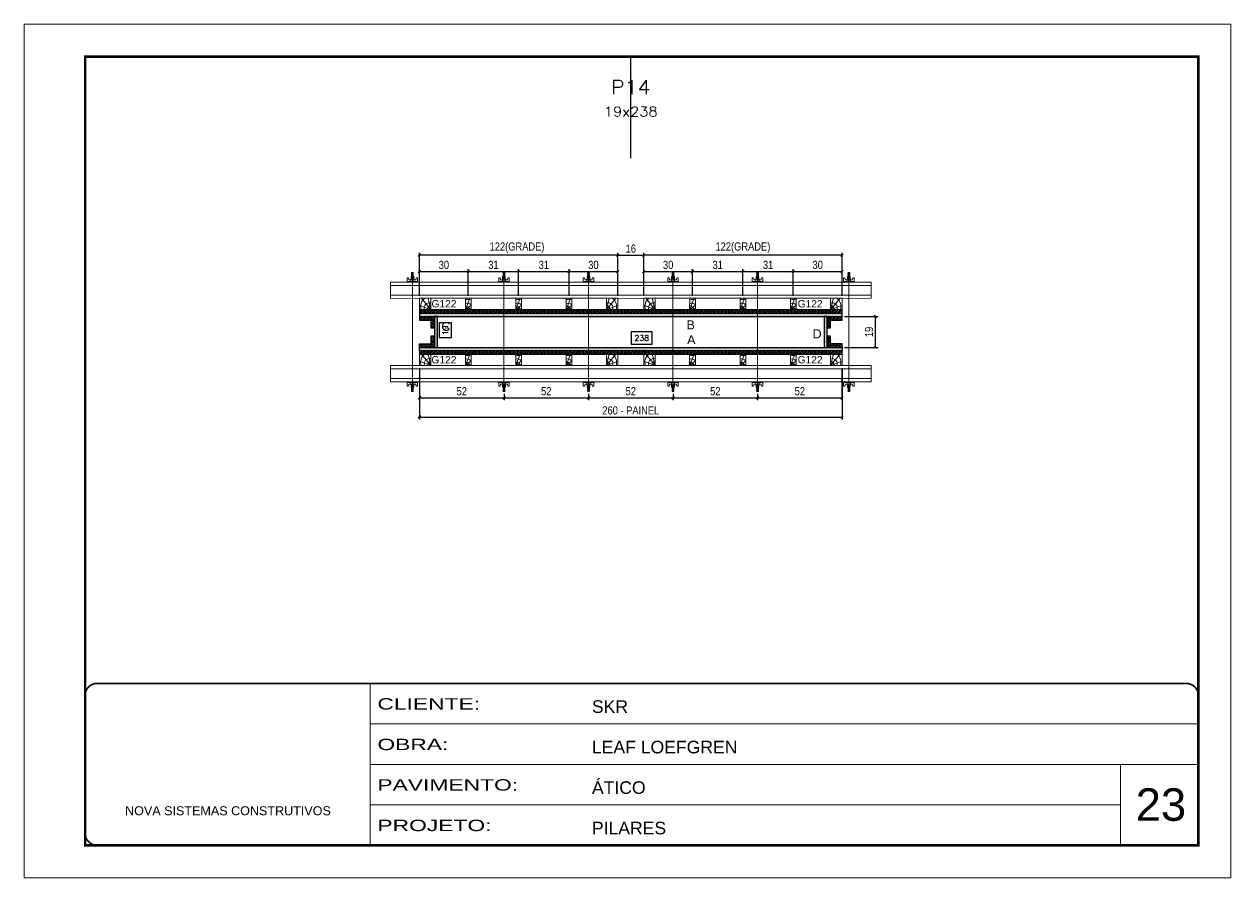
# Model space of a CAD drawing. Extents: x 14400 to 27878, y -21631 to 6985.
# Drawn here: x 17597 to 19082, y 192 to 1242 of the extents above; entities that cross this region are included whole.
import ezdxf
from ezdxf.enums import TextEntityAlignment as Align

# ---------------------------------------------------------------- set-up
doc = ezdxf.new("R2010")
doc.units = 0
for name, pattern in [('CONTINUO', [0]), ('DASHED', [0.75, 0.5, -0.25]), ('HIDDEN', [0.375, 0.25, -0.125])]:
    doc.linetypes.add(name, pattern=pattern)
for name, color, linetype, lineweight in [('CARIMBO', 255, 'Continuous', 9), ('Folhas', 255, 'Continuous', 9), ('Hachura', 251, 'Continuous', 9), ('Madeira', 126, 'Continuous', 18), ('Perfil Metálico', 224, 'Continuous', 18), ('SARRAFO DE PRESSAO', 251, 'DASHED', 9), ('Texto Seção', 7, 'Continuous', 15)]:
    doc.layers.add(name, color=color, linetype=linetype, lineweight=lineweight)
for name, color, linetype in [('CHAPA', 1, 'Continuous'), ('COTA', 241, 'Continuous'), ('SARRAFO', 251, 'Continuous'), ('Texto de Titulo', 7, 'Continuous'), ('Texto Qtd Sarr', 242, 'Continuous'), ('TEXTO_GERAL', 7, 'Continuous')]:
    doc.layers.add(name, color=color, linetype=linetype)
doc.styles.add('ARIAL', font='arial.ttf')
doc.styles.add('COTA TECNICA 2X', font='techl___.ttf', dxfattribs={"height": 10})
doc.styles.add('ROMANS', font='romans.shx')
doc.styles.add('SANSSERIF', font='sas_____.pfb')
doc.styles.add('Tecnologia', font='')
doc.styles.get('Tecnologia').set_extended_font_data('Forgotten Futurist')
doc.dimstyles.new('SECAO PILAR', dxfattribs={"dimtxt": 10, "dimasz": 3, "dimexe": 3, "dimexo": 3, "dimgap": 3, "dimtad": 1, "dimdec": 1, "dimlfac": 0.5, "dimzin": 12, "dimdsep": 46, "dimtxsty": 'COTA TECNICA 2X', "dimblk1": 'OBLIQUE', "dimblk2": 'OBLIQUE', "dimsah": 1, "dimcen": 0.9, "dimclrd": 256, "dimclre": 256, "dimclrt": 256, "dimadec": 1, "dimazin": 3, "dimtfac": 1, "dimtdec": 1, "dimtmove": 0, "dimatfit": 3, "dimfxl": 1, "dimtolj": 1, "dimtzin": 12, "dimarcsym": 0})
doc.dimstyles.new('SECÇÃO 2', dxfattribs={"dimtxt": 7, "dimasz": 6, "dimexe": 0.18, "dimexo": 2, "dimgap": -4, "dimtad": 3, "dimdec": 1, "dimlfac": 0.5, "dimzin": 12, "dimdsep": 46, "dimtxsty": 'ROMANS', "dimblk": 'ARCHTICK', "dimcen": 0.09, "dimse1": 1, "dimse2": 1, "dimsd1": 1, "dimsd2": 1, "dimclrd": 180, "dimclre": 5, "dimclrt": 1, "dimadec": 0, "dimazin": 3, "dimtfac": 1, "dimtdec": 1, "dimtofl": 0, "dimtmove": 0, "dimatfit": 3, "dimldrblk": 'ARCHTICK', "dimfxl": 1, "dimtolj": 1, "dimtzin": 0, "dimarcsym": 0})
pattern_1 = [(225, (8959.5001, -22047.1561), (1.12253202, -1.12253202), [])]

# ---------------------------------------------------------------- blocks, each defined once
blk = doc.blocks.new('9999999999')
at = {"color": 30, "linetype": 'CONTINUO'}
for p, q in [((98564.6, 34230.2), (98564.6, 34429.4)), ((98564.6, 34379.6), (99584, 34379.6)), ((98564.6, 34329.8), (99488, 34329.8)), ((99584, 34329.8), (99488, 34329.8)), ((99488, 34329.8), (99488, 34230.2)), ((98564.6, 34280), (99488, 34280))]:
    blk.add_line(p, q, dxfattribs=at)
at = {"color": 30, "linetype": 'CONTINUO', "const_width": 2}
blk.add_lwpolyline([(99584, 34230.2), (99584, 34414.4, 0.414214), (99569, 34429.4), (98229, 34429.4, 0.414214), (98214, 34414.4), (98214, 34245.2, 0.414214), (98229, 34230.2), (99584, 34230.2)], format="xyb", dxfattribs=at)
at = {"layer": 'Folhas'}
blk.add_lwpolyline([(98139, 34190.2), (99624, 34190.2), (99624, 35240.2), (98139, 35240.2)], close=True, dxfattribs=at)
at = {"layer": 'Folhas', "color": 30, "const_width": 3}
blk.add_lwpolyline([(98214, 34230.2), (99584, 34230.2), (99584, 35200.2), (98214, 35200.2)], close=True, dxfattribs=at)
at = {"color": 7, "linetype": 'Continuous', "ltscale": 5, "style": 'ARIAL'}
for s, height, p in [('SKR', 15.48, (98837.7, 34393.1)), ('LEAF LOEFGREN', 15.483, (98837.7, 34343.3)), ('ÁTICO', 15.48, (98837.7, 34293.5)), ('NOVA SISTEMAS CONSTRUTIVOS', 11.059, (98263.2, 34267.2)), ('PILARES', 15.48, (98837.7, 34243.7))]:
    blk.add_text(s, height=height, dxfattribs=at).set_placement(p)
at = {"layer": 'Folhas', "color": 7, "style": 'Tecnologia', "width": 1.5}
for s, p in [('CLIENTE:', (98573.7, 34397.2)), ('OBRA:', (98573.7, 34347.3)), ('PAVIMENTO:', (98573.7, 34297.5)), ('PROJETO:', (98573.7, 34247.7))]:
    blk.add_text(s, height=14, dxfattribs=at).set_placement(p)
blk = doc.blocks.new('*D1624')
at = {"layer": 'COTA', "color": 180, "lineweight": -2, "transparency": 16777216}
for p, q in [((18122.9, 874.3), (18107.9, 874.3)), ((18107.9, 874.3), (18107.9, 856.3)), ((18122.9, 856.3), (18122.9, 874.3)), ((18107.9, 856.3), (18122.9, 856.3))]:
    blk.add_line(p, q, dxfattribs=at)
at = {"layer": 'Defpoints', "color": 0, "transparency": 16777216}
for p in [(18122.8, 882.3), (18122.8, 844.3), (18126.9, 844.3)]:
    blk.add_point(p, dxfattribs=at)
at = {"layer": 'COTA', "color": 1, "transparency": 16777216, "insert": (18115.4, 865.3), "char_height": 7, "attachment_point": 5, "rotation": 90, "style": 'ROMANS'}
blk.add_mtext('\\A1;19', dxfattribs=at)
blk = doc.blocks.new('_ArchTick')
at = {"color": 0, "linetype": 'ByBlock', "const_width": 0.15}
blk.add_lwpolyline([(-0.5, -0.5), (0.5, 0.5)], dxfattribs=at)
blk = doc.blocks.new('*D1625')
at = {"layer": 'COTA', "color": 180, "lineweight": -2, "transparency": 16777216}
for p, q in [((18370, 863.3), (18344, 863.3)), ((18344, 863.3), (18344, 848.3)), ((18370, 848.3), (18370, 863.3)), ((18344, 848.3), (18370, 848.3))]:
    blk.add_line(p, q, dxfattribs=at)
at = {"layer": 'Defpoints', "color": 0, "transparency": 16777216}
for p in [(18105.5, 844.3), (18581.5, 844.3), (18581.5, 844.3)]:
    blk.add_point(p, dxfattribs=at)
at = {"layer": 'COTA', "color": 1, "transparency": 16777216, "insert": (18357, 855.8), "char_height": 7, "attachment_point": 5, "style": 'ROMANS'}
blk.add_mtext('\\A1;238', dxfattribs=at)
blk = doc.blocks.new('_Oblique')
at = {"color": 0, "linetype": 'ByBlock', "lineweight": -2}
blk.add_line((-0.5, -0.5), (0.5, 0.5), dxfattribs=at)
blk = doc.blocks.new('*D1626')
at = {"layer": 'COTA', "lineweight": -2, "transparency": 16777216}
for p, q in [((18083.5, 818.9), (18083.5, 755.6)), ((18603.5, 818.9), (18603.5, 755.6)), ((18083.5, 758.6), (18603.5, 758.6))]:
    blk.add_line(p, q, dxfattribs=at)
at = {"layer": 'Defpoints', "color": 0, "transparency": 16777216}
for p in [(18083.5, 821.9), (18603.5, 821.9), (18603.5, 758.6)]:
    blk.add_point(p, dxfattribs=at)
at = {"layer": 'COTA', "lineweight": -2, "transparency": 16777216, "xscale": 3, "yscale": 3, "zscale": 3, "rotation": 180}
blk.add_blockref('_Oblique', (18083.5, 758.6), dxfattribs=at)
at = {"layer": 'COTA', "lineweight": -2, "transparency": 16777216, "xscale": 3, "yscale": 3, "zscale": 3}
blk.add_blockref('_Oblique', (18603.5, 758.6), dxfattribs=at)
at = {"layer": 'COTA', "transparency": 16777216, "insert": (18343.5, 766.7), "char_height": 10, "attachment_point": 5, "style": 'COTA TECNICA 2X'}
blk.add_mtext('\\A1;260 - PAINEL', dxfattribs=at)
blk = doc.blocks.new('*D1627')
at = {"layer": 'COTA', "lineweight": -2, "transparency": 16777216}
for p, q in [((18083.5, 818.9), (18083.5, 779.2)), ((18187.5, 787.1), (18187.5, 779.2)), ((18083.5, 782.2), (18187.5, 782.2))]:
    blk.add_line(p, q, dxfattribs=at)
at = {"layer": 'Defpoints', "color": 0, "transparency": 16777216}
for p in [(18083.5, 821.9), (18187.5, 790.1), (18187.5, 782.2)]:
    blk.add_point(p, dxfattribs=at)
at = {"layer": 'COTA', "lineweight": -2, "transparency": 16777216, "xscale": 3, "yscale": 3, "zscale": 3, "rotation": 180}
blk.add_blockref('_Oblique', (18083.5, 782.2), dxfattribs=at)
at = {"layer": 'COTA', "lineweight": -2, "transparency": 16777216, "xscale": 3, "yscale": 3, "zscale": 3}
blk.add_blockref('_Oblique', (18187.5, 782.2), dxfattribs=at)
at = {"layer": 'COTA', "transparency": 16777216, "insert": (18135.5, 790.3), "char_height": 10, "attachment_point": 5, "style": 'COTA TECNICA 2X'}
blk.add_mtext('\\A1;52', dxfattribs=at)
blk = doc.blocks.new('C')
at = {"layer": 'Hachura', "color": 0}
for p, q in [((0, 3.22), (0, -3.22)), ((0.45, 3.22), (0, 3.22)), ((0.46, 3.16), (0, 3.16)), ((0.46, 3.05), (0, 3.05)), ((0.46, 2.88), (0, 2.88)), ((0, 2.75), (0, -1.16)), ((0.46, 2.65), (0, 2.65)), ((0.46, 2.23), (0, 2.23)), ((0.46, 1.51), (0, 1.51)), ((0.39, 0.49), (0.17, 0.49)), ((0.45, -3.23), (0.45, 3.22)), ((0.45, 3.22), (2.58, 3.22)), ((1.74, 0.97), (0.45, 0.97)), ((1.45, 0.1), (0.45, 0.1)), ((1.35, 1.94), (1.35, 0.96)), ((2.58, 2.39), (1.47, 2.09)), ((1.74, -0.97), (1.74, 0.97)), ((1.74, 0.97), (1.74, 0.84)), ((1.74, 0.97), (1.74, 0.84)), ((1.74, 0.84), (3.35, 0.84)), ((3.35, 0.45), (1.74, 0.45)), ((2.58, 3.22), (2.58, 2.39)), ((3.32, 0.84), (3.32, -0.84)), ((3.35, 0.84), (3.35, -0.84)), ((3.68, 0.45), (3.35, 0.45)), ((3.84, -0.52), (3.35, 0.45)), ((3.35, 0.06), (3.67, -0.57)), ((3.68, 0.45), (4.16, -0.52)), ((3.72, 0.5), (4.25, -0.57)), ((4.37, -0.55), (3.83, 0.53)), ((4.15, 0.45), (3.93, 0.45)), ((4.42, -0.52), (3.93, 0.45)), ((4.15, 0.45), (4.26, 0.45)), ((4.26, 0.45), (4.74, -0.52)), ((4.3, 0.5), (4.83, -0.57)), ((4.95, -0.55), (4.41, 0.53)), ((4.51, 0.45), (4.84, 0.45)), ((5, -0.52), (4.51, 0.45)), ((4.84, 0.45), (5.32, -0.52)), ((4.88, 0.5), (5.41, -0.57)), ((5.53, -0.55), (4.99, 0.53)), ((5.58, -0.52), (5.09, 0.45)), ((5.42, 0.45), (5.09, 0.45)), ((5.58, -0.52), (5.09, 0.45)), ((5.42, 0.45), (5.74, -0.19)), ((5.46, 0.5), (5.74, -0.07)), ((5.74, 0.19), (5.57, 0.53)), ((5.74, 0.32), (5.68, 0.45)), ((5.68, 0.45), (5.74, 0.45)), ((5.74, 0.45), (5.9, 0.29)), ((5.74, 0.45), (5.74, -0.52)), ((5.9, -0.36), (5.9, 0.29)), ((0.45, 0), (0, 0)), ((0.46, -1.52), (0, -1.52)), ((0.46, -2.23), (0, -2.23)), ((0.46, -2.65), (0, -2.65)), ((0.46, -2.88), (0, -2.88)), ((0.46, -3.05), (0, -3.05)), ((0.46, -3.16), (0, -3.16)), ((0, -3.22), (2.57, -3.22)), ((0.08, -0.48), (0.29, -0.48)), ((0.29, -0.48), (0.4, -0.48)), ((0.45, 0), (0.45, -0.97)), ((0.45, -0.16), (1.45, -0.16)), ((0.45, -0.65), (0.45, -0.32)), ((0.45, -3.23), (0.45, -0.65)), ((0.45, -0.97), (1.74, -0.97)), ((1.35, -1.94), (1.35, -0.97)), ((2.58, -2.39), (1.47, -2.1)), ((3.35, -0.32), (1.74, -0.32)), ((3.35, -0.84), (1.74, -0.84)), ((2.58, -3.23), (2.58, -2.39)), ((3.35, -0.07), (3.58, -0.52)), ((3.35, -0.52), (3.58, -0.52)), ((3.84, -0.52), (4.16, -0.52)), ((4.42, -0.52), (4.74, -0.52)), ((4.63, -0.52), (4.74, -0.52)), ((5, -0.52), (5.32, -0.52)), ((5.58, -0.52), (5.74, -0.52)), ((5.74, -0.52), (5.9, -0.36)), ((5.74, -0.52), (5.74, -0.52))]:
    blk.add_line(p, q, dxfattribs=at)
for centre, radius, start, end in [((1.52, 1.94), 0.161, 104.74356, 180), ((1.44, -0.03), 0.129, 272.69497, 87.30503), ((3.81, 0.39), 0.143, 25.56881, 154.43119), ((4.39, 0.39), 0.143, 25.56881, 154.43119), ((4.97, 0.39), 0.143, 25.56881, 154.43119), ((5.55, 0.39), 0.143, 25.56881, 154.43119), ((0.17, -0.37), 0.174, 221.74404, 317.85924), ((1.52, -1.94), 0.161, 180, 255.25644), ((3.71, -0.4), 0.174, 222.14076, 318.25596), ((4.29, -0.4), 0.174, 222.14076, 318.25596), ((4.87, -0.4), 0.174, 222.14076, 318.25596), ((5.45, -0.4), 0.174, 222.14076, 318.25596), ((5.61, -0.4), 0.174, 317.85924, 318.25596)]:
    blk.add_arc(centre, radius, start, end, dxfattribs=at)
blk = doc.blocks.new('*D1628')
at = {"layer": 'COTA', "lineweight": -2, "transparency": 16777216}
for p, q in [((18395.5, 787.1), (18395.5, 779.2)), ((18499.5, 787.1), (18499.5, 779.2)), ((18395.5, 782.2), (18499.5, 782.2))]:
    blk.add_line(p, q, dxfattribs=at)
at = {"layer": 'Defpoints', "color": 0, "transparency": 16777216}
for p in [(18395.5, 790.1), (18499.5, 790.1), (18499.5, 782.2)]:
    blk.add_point(p, dxfattribs=at)
at = {"layer": 'COTA', "lineweight": -2, "transparency": 16777216, "xscale": 3, "yscale": 3, "zscale": 3, "rotation": 180}
blk.add_blockref('_Oblique', (18395.5, 782.2), dxfattribs=at)
at = {"layer": 'COTA', "lineweight": -2, "transparency": 16777216, "xscale": 3, "yscale": 3, "zscale": 3}
blk.add_blockref('_Oblique', (18499.5, 782.2), dxfattribs=at)
at = {"layer": 'COTA', "transparency": 16777216, "insert": (18447.5, 790.3), "char_height": 10, "attachment_point": 5, "style": 'COTA TECNICA 2X'}
blk.add_mtext('\\A1;52', dxfattribs=at)
blk = doc.blocks.new('*D1629')
at = {"layer": 'COTA', "lineweight": -2, "transparency": 16777216}
for p, q in [((18606.5, 882.3), (18647.8, 882.3)), ((18644.8, 844.3), (18644.8, 882.3)), ((18606.5, 844.3), (18647.8, 844.3))]:
    blk.add_line(p, q, dxfattribs=at)
at = {"layer": 'Defpoints', "color": 0, "transparency": 16777216}
for p in [(18603.5, 882.3), (18644.8, 882.3), (18603.5, 844.3)]:
    blk.add_point(p, dxfattribs=at)
at = {"layer": 'COTA', "lineweight": -2, "transparency": 16777216, "xscale": 3, "yscale": 3, "zscale": 3}
for p, rotation in [((18644.8, 882.3), 90), ((18644.8, 844.3), 270)]:
    blk.add_blockref('_Oblique', p, dxfattribs=dict(at, rotation=rotation))
at = {"layer": 'COTA', "transparency": 16777216, "insert": (18636.7, 863.3), "char_height": 10, "attachment_point": 5, "rotation": 90, "style": 'COTA TECNICA 2X'}
blk.add_mtext('\\A1;19', dxfattribs=at)
blk = doc.blocks.new('*D1630')
at = {"layer": 'COTA', "lineweight": -2, "transparency": 16777216}
for p, q in [((18187.5, 787.1), (18187.5, 779.2)), ((18291.5, 787.1), (18291.5, 779.2)), ((18187.5, 782.2), (18291.5, 782.2))]:
    blk.add_line(p, q, dxfattribs=at)
at = {"layer": 'Defpoints', "color": 0, "transparency": 16777216}
for p in [(18187.5, 790.1), (18291.5, 790.1), (18291.5, 782.2)]:
    blk.add_point(p, dxfattribs=at)
at = {"layer": 'COTA', "lineweight": -2, "transparency": 16777216, "xscale": 3, "yscale": 3, "zscale": 3, "rotation": 180}
blk.add_blockref('_Oblique', (18187.5, 782.2), dxfattribs=at)
at = {"layer": 'COTA', "lineweight": -2, "transparency": 16777216, "xscale": 3, "yscale": 3, "zscale": 3}
blk.add_blockref('_Oblique', (18291.5, 782.2), dxfattribs=at)
at = {"layer": 'COTA', "transparency": 16777216, "insert": (18239.5, 790.3), "char_height": 10, "attachment_point": 5, "style": 'COTA TECNICA 2X'}
blk.add_mtext('\\A1;52', dxfattribs=at)
blk = doc.blocks.new('PONTALETE')
at = {"layer": 'Madeira'}
for q in [(2.71, 7), (7, 5.76), (7, 1.74)]:
    blk.add_line((0, 0), q, dxfattribs=at)
blk.add_lwpolyline([(0, 0), (7, 0), (7, 7), (0, 7)], close=True, dxfattribs=at)
for centre, radius, start, end in [((2.04, 0.06), 6.23, 37.28179, 109.09128), ((1.09, 0.9), 3.19, 343.60304, 109.98471), ((-0.21, -0.78), 3.09, 14.63219, 86.0383)]:
    blk.add_arc(centre, radius, start, end, dxfattribs=at)
blk = doc.blocks.new('MEIO PONTALETE')
at = {"layer": 'Madeira'}
for q in [(2.71, 7), (3.5, 2.88), (3.5, 0.87)]:
    blk.add_line((0, 0), q, dxfattribs=at)
blk.add_lwpolyline([(0, 0), (3.5, 0), (3.5, 7), (0, 7)], close=True, dxfattribs=at)
for centre, radius, start, end in [((2.04, 0.06), 6.23, 76.44987, 109.09128), ((1.09, 0.9), 3.19, 40.90626, 109.98471), ((-0.21, -0.78), 3.09, 14.63219, 86.0383)]:
    blk.add_arc(centre, radius, start, end, dxfattribs=at)
blk = doc.blocks.new('*D1631')
at = {"layer": 'COTA', "lineweight": -2, "transparency": 16777216}
for p, q in [((18359.5, 907.7), (18359.5, 940.5)), ((18359.5, 937.5), (18419.5, 937.5)), ((18419.5, 907.7), (18419.5, 940.5))]:
    blk.add_line(p, q, dxfattribs=at)
at = {"layer": 'Defpoints', "color": 0, "transparency": 16777216}
for p in [(18419.5, 937.5), (18359.5, 904.7), (18419.5, 904.7)]:
    blk.add_point(p, dxfattribs=at)
at = {"layer": 'COTA', "lineweight": -2, "transparency": 16777216, "xscale": 3, "yscale": 3, "zscale": 3, "rotation": 180}
blk.add_blockref('_Oblique', (18359.5, 937.5), dxfattribs=at)
at = {"layer": 'COTA', "lineweight": -2, "transparency": 16777216, "xscale": 3, "yscale": 3, "zscale": 3}
blk.add_blockref('_Oblique', (18419.5, 937.5), dxfattribs=at)
at = {"layer": 'COTA', "transparency": 16777216, "insert": (18389.5, 945.7), "char_height": 10, "attachment_point": 5, "style": 'COTA TECNICA 2X'}
blk.add_mtext('\\A1;30', dxfattribs=at)
blk = doc.blocks.new('*D1632')
at = {"layer": 'COTA', "lineweight": -2, "transparency": 16777216}
for p, q in [((18359.5, 907.7), (18359.5, 960.6)), ((18603.5, 957.6), (18359.5, 957.6)), ((18603.5, 907.6), (18603.5, 960.6))]:
    blk.add_line(p, q, dxfattribs=at)
at = {"layer": 'Defpoints', "color": 0, "transparency": 16777216}
for p in [(18359.5, 957.6), (18359.5, 904.7), (18603.5, 904.6)]:
    blk.add_point(p, dxfattribs=at)
at = {"layer": 'COTA', "lineweight": -2, "transparency": 16777216, "xscale": 3, "yscale": 3, "zscale": 3, "rotation": 180}
blk.add_blockref('_Oblique', (18359.5, 957.6), dxfattribs=at)
at = {"layer": 'COTA', "lineweight": -2, "transparency": 16777216, "xscale": 3, "yscale": 3, "zscale": 3}
blk.add_blockref('_Oblique', (18603.5, 957.6), dxfattribs=at)
at = {"layer": 'COTA', "transparency": 16777216, "insert": (18481.5, 966.9), "char_height": 10, "attachment_point": 5, "style": 'COTA TECNICA 2X'}
blk.add_mtext('\\A1;122(GRADE)', dxfattribs=at)
blk = doc.blocks.new('*D1633')
at = {"layer": 'COTA', "lineweight": -2, "transparency": 16777216}
for p, q in [((18419.5, 907.7), (18419.5, 940.5)), ((18419.5, 937.5), (18481.5, 937.5)), ((18481.5, 907.7), (18481.5, 940.5))]:
    blk.add_line(p, q, dxfattribs=at)
at = {"layer": 'Defpoints', "color": 0, "transparency": 16777216}
for p in [(18481.5, 937.5), (18419.5, 904.7), (18481.5, 904.7)]:
    blk.add_point(p, dxfattribs=at)
at = {"layer": 'COTA', "lineweight": -2, "transparency": 16777216, "xscale": 3, "yscale": 3, "zscale": 3, "rotation": 180}
blk.add_blockref('_Oblique', (18419.5, 937.5), dxfattribs=at)
at = {"layer": 'COTA', "lineweight": -2, "transparency": 16777216, "xscale": 3, "yscale": 3, "zscale": 3}
blk.add_blockref('_Oblique', (18481.5, 937.5), dxfattribs=at)
at = {"layer": 'COTA', "transparency": 16777216, "insert": (18450.5, 945.7), "char_height": 10, "attachment_point": 5, "style": 'COTA TECNICA 2X'}
blk.add_mtext('\\A1;31', dxfattribs=at)
blk = doc.blocks.new('*D1634')
at = {"layer": 'COTA', "lineweight": -2, "transparency": 16777216}
for p, q in [((18481.5, 907.7), (18481.5, 940.5)), ((18481.5, 937.5), (18543.5, 937.5)), ((18543.5, 907.7), (18543.5, 940.5))]:
    blk.add_line(p, q, dxfattribs=at)
at = {"layer": 'Defpoints', "color": 0, "transparency": 16777216}
for p in [(18543.5, 937.5), (18481.5, 904.7), (18543.5, 904.7)]:
    blk.add_point(p, dxfattribs=at)
at = {"layer": 'COTA', "lineweight": -2, "transparency": 16777216, "xscale": 3, "yscale": 3, "zscale": 3, "rotation": 180}
blk.add_blockref('_Oblique', (18481.5, 937.5), dxfattribs=at)
at = {"layer": 'COTA', "lineweight": -2, "transparency": 16777216, "xscale": 3, "yscale": 3, "zscale": 3}
blk.add_blockref('_Oblique', (18543.5, 937.5), dxfattribs=at)
at = {"layer": 'COTA', "transparency": 16777216, "insert": (18512.5, 945.7), "char_height": 10, "attachment_point": 5, "style": 'COTA TECNICA 2X'}
blk.add_mtext('\\A1;31', dxfattribs=at)
blk = doc.blocks.new('*D1635')
at = {"layer": 'COTA', "lineweight": -2, "transparency": 16777216}
for p, q in [((18543.5, 907.7), (18543.5, 940.5)), ((18543.5, 937.5), (18603.5, 937.5)), ((18603.5, 907.7), (18603.5, 940.5))]:
    blk.add_line(p, q, dxfattribs=at)
at = {"layer": 'Defpoints', "color": 0, "transparency": 16777216}
for p in [(18603.5, 937.5), (18543.5, 904.7), (18603.5, 904.7)]:
    blk.add_point(p, dxfattribs=at)
at = {"layer": 'COTA', "lineweight": -2, "transparency": 16777216, "xscale": 3, "yscale": 3, "zscale": 3, "rotation": 180}
blk.add_blockref('_Oblique', (18543.5, 937.5), dxfattribs=at)
at = {"layer": 'COTA', "lineweight": -2, "transparency": 16777216, "xscale": 3, "yscale": 3, "zscale": 3}
blk.add_blockref('_Oblique', (18603.5, 937.5), dxfattribs=at)
at = {"layer": 'COTA', "transparency": 16777216, "insert": (18573.5, 945.7), "char_height": 10, "attachment_point": 5, "style": 'COTA TECNICA 2X'}
blk.add_mtext('\\A1;30', dxfattribs=at)
blk = doc.blocks.new('*D1636')
at = {"layer": 'COTA', "lineweight": -2, "transparency": 16777216}
for p, q in [((18083.5, 907.7), (18083.5, 940.5)), ((18083.5, 937.5), (18143.5, 937.5)), ((18143.5, 907.7), (18143.5, 940.5))]:
    blk.add_line(p, q, dxfattribs=at)
at = {"layer": 'Defpoints', "color": 0, "transparency": 16777216}
for p in [(18143.5, 937.5), (18083.5, 904.7), (18143.5, 904.7)]:
    blk.add_point(p, dxfattribs=at)
at = {"layer": 'COTA', "lineweight": -2, "transparency": 16777216, "xscale": 3, "yscale": 3, "zscale": 3, "rotation": 180}
blk.add_blockref('_Oblique', (18083.5, 937.5), dxfattribs=at)
at = {"layer": 'COTA', "lineweight": -2, "transparency": 16777216, "xscale": 3, "yscale": 3, "zscale": 3}
blk.add_blockref('_Oblique', (18143.5, 937.5), dxfattribs=at)
at = {"layer": 'COTA', "transparency": 16777216, "insert": (18113.5, 945.7), "char_height": 10, "attachment_point": 5, "style": 'COTA TECNICA 2X'}
blk.add_mtext('\\A1;30', dxfattribs=at)
blk = doc.blocks.new('*D1637')
at = {"layer": 'COTA', "lineweight": -2, "transparency": 16777216}
for p, q in [((18083.5, 907.7), (18083.5, 960.6)), ((18327.5, 957.6), (18083.5, 957.6)), ((18327.5, 907.6), (18327.5, 960.6))]:
    blk.add_line(p, q, dxfattribs=at)
at = {"layer": 'Defpoints', "color": 0, "transparency": 16777216}
for p in [(18083.5, 957.6), (18083.5, 904.7), (18327.5, 904.6)]:
    blk.add_point(p, dxfattribs=at)
at = {"layer": 'COTA', "lineweight": -2, "transparency": 16777216, "xscale": 3, "yscale": 3, "zscale": 3, "rotation": 180}
blk.add_blockref('_Oblique', (18083.5, 957.6), dxfattribs=at)
at = {"layer": 'COTA', "lineweight": -2, "transparency": 16777216, "xscale": 3, "yscale": 3, "zscale": 3}
blk.add_blockref('_Oblique', (18327.5, 957.6), dxfattribs=at)
at = {"layer": 'COTA', "transparency": 16777216, "insert": (18203.5, 966.9), "char_height": 10, "attachment_point": 5, "style": 'COTA TECNICA 2X'}
blk.add_mtext('\\A1;122(GRADE)', dxfattribs=at)
blk = doc.blocks.new('*D1638')
at = {"layer": 'COTA', "lineweight": -2, "transparency": 16777216}
for p, q in [((18143.5, 907.7), (18143.5, 940.5)), ((18143.5, 937.5), (18205.5, 937.5)), ((18205.5, 907.7), (18205.5, 940.5))]:
    blk.add_line(p, q, dxfattribs=at)
at = {"layer": 'Defpoints', "color": 0, "transparency": 16777216}
for p in [(18205.5, 937.5), (18143.5, 904.7), (18205.5, 904.7)]:
    blk.add_point(p, dxfattribs=at)
at = {"layer": 'COTA', "lineweight": -2, "transparency": 16777216, "xscale": 3, "yscale": 3, "zscale": 3, "rotation": 180}
blk.add_blockref('_Oblique', (18143.5, 937.5), dxfattribs=at)
at = {"layer": 'COTA', "lineweight": -2, "transparency": 16777216, "xscale": 3, "yscale": 3, "zscale": 3}
blk.add_blockref('_Oblique', (18205.5, 937.5), dxfattribs=at)
at = {"layer": 'COTA', "transparency": 16777216, "insert": (18174.5, 945.7), "char_height": 10, "attachment_point": 5, "style": 'COTA TECNICA 2X'}
blk.add_mtext('\\A1;31', dxfattribs=at)
blk = doc.blocks.new('*D1639')
at = {"layer": 'COTA', "lineweight": -2, "transparency": 16777216}
for p, q in [((18205.5, 907.7), (18205.5, 940.5)), ((18205.5, 937.5), (18267.5, 937.5)), ((18267.5, 907.7), (18267.5, 940.5))]:
    blk.add_line(p, q, dxfattribs=at)
at = {"layer": 'Defpoints', "color": 0, "transparency": 16777216}
for p in [(18267.5, 937.5), (18205.5, 904.7), (18267.5, 904.7)]:
    blk.add_point(p, dxfattribs=at)
at = {"layer": 'COTA', "lineweight": -2, "transparency": 16777216, "xscale": 3, "yscale": 3, "zscale": 3, "rotation": 180}
blk.add_blockref('_Oblique', (18205.5, 937.5), dxfattribs=at)
at = {"layer": 'COTA', "lineweight": -2, "transparency": 16777216, "xscale": 3, "yscale": 3, "zscale": 3}
blk.add_blockref('_Oblique', (18267.5, 937.5), dxfattribs=at)
at = {"layer": 'COTA', "transparency": 16777216, "insert": (18236.5, 945.7), "char_height": 10, "attachment_point": 5, "style": 'COTA TECNICA 2X'}
blk.add_mtext('\\A1;31', dxfattribs=at)
blk = doc.blocks.new('*D1640')
at = {"layer": 'COTA', "lineweight": -2, "transparency": 16777216}
for p, q in [((18267.5, 907.7), (18267.5, 940.5)), ((18267.5, 937.5), (18327.5, 937.5)), ((18327.5, 907.7), (18327.5, 940.5))]:
    blk.add_line(p, q, dxfattribs=at)
at = {"layer": 'Defpoints', "color": 0, "transparency": 16777216}
for p in [(18327.5, 937.5), (18267.5, 904.7), (18327.5, 904.7)]:
    blk.add_point(p, dxfattribs=at)
at = {"layer": 'COTA', "lineweight": -2, "transparency": 16777216, "xscale": 3, "yscale": 3, "zscale": 3, "rotation": 180}
blk.add_blockref('_Oblique', (18267.5, 937.5), dxfattribs=at)
at = {"layer": 'COTA', "lineweight": -2, "transparency": 16777216, "xscale": 3, "yscale": 3, "zscale": 3}
blk.add_blockref('_Oblique', (18327.5, 937.5), dxfattribs=at)
at = {"layer": 'COTA', "transparency": 16777216, "insert": (18297.5, 945.7), "char_height": 10, "attachment_point": 5, "style": 'COTA TECNICA 2X'}
blk.add_mtext('\\A1;30', dxfattribs=at)
blk = doc.blocks.new('*D1641')
at = {"layer": 'COTA', "lineweight": -2, "transparency": 16777216}
for p, q in [((18327.5, 907.6), (18327.5, 960.6)), ((18327.5, 957.6), (18359.5, 957.6)), ((18359.5, 907.7), (18359.5, 960.6))]:
    blk.add_line(p, q, dxfattribs=at)
at = {"layer": 'Defpoints', "color": 0, "transparency": 16777216}
for p in [(18359.5, 957.6), (18327.5, 904.6), (18359.5, 904.7)]:
    blk.add_point(p, dxfattribs=at)
at = {"layer": 'COTA', "lineweight": -2, "transparency": 16777216, "xscale": 3, "yscale": 3, "zscale": 3, "rotation": 180}
blk.add_blockref('_Oblique', (18327.5, 957.6), dxfattribs=at)
at = {"layer": 'COTA', "lineweight": -2, "transparency": 16777216, "xscale": 3, "yscale": 3, "zscale": 3}
blk.add_blockref('_Oblique', (18359.5, 957.6), dxfattribs=at)
at = {"layer": 'COTA', "transparency": 16777216, "insert": (18343.5, 965.7), "char_height": 10, "attachment_point": 5, "style": 'COTA TECNICA 2X'}
blk.add_mtext('\\A1;16', dxfattribs=at)
blk = doc.blocks.new('*D1642')
at = {"layer": 'COTA', "lineweight": -2, "transparency": 16777216}
for p, q in [((18603.4, 818.9), (18603.4, 779.2)), ((18499.5, 787.1), (18499.5, 779.2)), ((18499.5, 782.2), (18603.4, 782.2))]:
    blk.add_line(p, q, dxfattribs=at)
at = {"layer": 'Defpoints', "color": 0, "transparency": 16777216}
for p in [(18603.4, 821.9), (18499.5, 790.1), (18603.4, 782.2)]:
    blk.add_point(p, dxfattribs=at)
at = {"layer": 'COTA', "lineweight": -2, "transparency": 16777216, "xscale": 3, "yscale": 3, "zscale": 3, "rotation": 180}
blk.add_blockref('_Oblique', (18499.5, 782.2), dxfattribs=at)
at = {"layer": 'COTA', "lineweight": -2, "transparency": 16777216, "xscale": 3, "yscale": 3, "zscale": 3}
blk.add_blockref('_Oblique', (18603.4, 782.2), dxfattribs=at)
at = {"layer": 'COTA', "transparency": 16777216, "insert": (18551.5, 790.3), "char_height": 10, "attachment_point": 5, "style": 'COTA TECNICA 2X'}
blk.add_mtext('\\A1;52', dxfattribs=at)
blk = doc.blocks.new('*D1643')
at = {"layer": 'COTA', "lineweight": -2, "transparency": 16777216}
for p, q in [((18291.5, 787.1), (18291.5, 779.2)), ((18395.5, 787.1), (18395.5, 779.2)), ((18291.5, 782.2), (18395.5, 782.2))]:
    blk.add_line(p, q, dxfattribs=at)
at = {"layer": 'Defpoints', "color": 0, "transparency": 16777216}
for p in [(18291.5, 790.1), (18395.5, 790.1), (18395.5, 782.2)]:
    blk.add_point(p, dxfattribs=at)
at = {"layer": 'COTA', "lineweight": -2, "transparency": 16777216, "xscale": 3, "yscale": 3, "zscale": 3, "rotation": 180}
blk.add_blockref('_Oblique', (18291.5, 782.2), dxfattribs=at)
at = {"layer": 'COTA', "lineweight": -2, "transparency": 16777216, "xscale": 3, "yscale": 3, "zscale": 3}
blk.add_blockref('_Oblique', (18395.5, 782.2), dxfattribs=at)
at = {"layer": 'COTA', "transparency": 16777216, "insert": (18343.5, 790.3), "char_height": 10, "attachment_point": 5, "style": 'COTA TECNICA 2X'}
blk.add_mtext('\\A1;52', dxfattribs=at)
blk = doc.blocks.new('titulo1')
at = {"layer": 'Defpoints', "color": 252, "linetype": 'HIDDEN', "ltscale": 2}
blk.add_line((0, 0), (0, 125), dxfattribs=at)
at = {"layer": 'Defpoints', "style": 'ROMANS', "oblique": 15}
blk.add_attdef('FOLHA', text='', height=10, dxfattribs=at).set_placement((0, 15.6), align=Align.MIDDLE_CENTER)
at = {"layer": 'Texto Qtd Sarr', "color": 3, "style": 'ROMANS', "oblique": 15}
for tag, height, p in [('TITULO', 17, (0, 71.4)), ('SEÇÃO', 12, (0, 41.5))]:
    blk.add_attdef(tag, text='', height=height, dxfattribs=at).set_placement(p, align=Align.MIDDLE_CENTER)

msp = doc.modelspace()

# ---------------------------------------------------------------- hatches: boundary and pattern name
at = {"layer": 'Hachura'}
h = msp.add_hatch(dxfattribs=at)
h.set_pattern_fill('ANSI31', color=256, scale=0.5, angle=180, style=0)
h.set_pattern_definition([(225, (8987.5001, -22038.7561), (1.12253202, -1.12253202), [])])
h.paths.add_polyline_path([(18603.453, 890.652), (18603.453, 886.252), (18083.452, 886.252), (18083.452, 890.652)])
h = msp.add_hatch(color=256, dxfattribs=at)
h.dxf.hatch_style = 1
h.paths.add_polyline_path([(18603.452, 882.24), (18603.452, 886.24), (18083.452, 886.252), (18083.452, 882.252)])
h = msp.add_hatch(dxfattribs=at)
h.set_pattern_fill('ANSI31', color=256, scale=0.5, angle=180, style=0)
h.set_pattern_definition(pattern_1)
h.paths.add_polyline_path([(18097.452, 882.252), (18097.452, 877.852), (18083.452, 877.852), (18083.452, 882.252)])
h = msp.add_hatch(dxfattribs=at)
h.set_pattern_fill('ANSI31', color=256, scale=0.5, angle=270, style=0)
h.set_pattern_definition([(315, (40993.2601, -8620.6998), (1.12253202, 1.12253202), [])])
h.paths.add_polyline_path([(18101.852, 868.252), (18097.452, 868.252), (18097.452, 882.252), (18101.852, 882.252)])
h = msp.add_hatch(color=256, dxfattribs=at)
h.dxf.hatch_style = 1
h.paths.add_polyline_path([(18101.852, 844.252), (18105.452, 844.252), (18105.452, 882.252), (18101.852, 882.252)])
h = msp.add_hatch(color=256, dxfattribs=at)
h.dxf.hatch_style = 1
h.paths.add_polyline_path([(18581.452, 844.252), (18585.052, 844.252), (18585.052, 882.252), (18581.452, 882.252)])
h = msp.add_hatch(dxfattribs=at)
h.set_pattern_fill('ANSI31', color=256, scale=0.5, angle=270, style=0)
h.set_pattern_definition([(315, (41480.8601, -8620.6998), (1.12253202, 1.12253202), [])])
h.paths.add_polyline_path([(18589.452, 868.252), (18585.052, 868.252), (18585.052, 882.252), (18589.452, 882.252)])
h = msp.add_hatch(dxfattribs=at)
h.set_pattern_fill('ANSI31', color=256, scale=0.5, angle=180, style=0)
h.set_pattern_definition([(225, (9465.5001, -22047.1561), (1.12253202, -1.12253202), [])])
h.paths.add_polyline_path([(18603.452, 882.252), (18603.452, 877.852), (18589.452, 877.852), (18589.452, 882.252)])
h = msp.add_hatch(dxfattribs=at)
h.set_pattern_fill('ANSI31', color=256, scale=0.5, angle=180, style=0)
h.set_pattern_definition(pattern_1)
h.paths.add_polyline_path([(18097.452, 844.252), (18097.452, 848.652), (18083.452, 848.652), (18083.452, 844.252)])
h = msp.add_hatch(dxfattribs=at)
h.set_pattern_fill('ANSI31', color=256, scale=0.5, angle=270, style=0)
h.set_pattern_definition([(315, (40993.2601, -8644.6998), (1.12253202, 1.12253202), [])])
h.paths.add_polyline_path([(18101.852, 844.252), (18097.452, 844.252), (18097.452, 858.252), (18101.852, 858.252)])
h = msp.add_hatch(dxfattribs=at)
h.set_pattern_fill('ANSI31', color=256, scale=0.5, angle=270, style=0)
h.set_pattern_definition([(315, (41480.8601, -8644.6998), (1.12253202, 1.12253202), [])])
h.paths.add_polyline_path([(18589.452, 844.252), (18585.052, 844.252), (18585.052, 858.252), (18589.452, 858.252)])
h = msp.add_hatch(dxfattribs=at)
h.set_pattern_fill('ANSI31', color=256, scale=0.5, angle=180, style=0)
h.set_pattern_definition([(225, (9100.5001, -22047.1561), (1.12253202, -1.12253202), [])])
h.paths.add_polyline_path([(18589.452, 844.252), (18589.452, 848.652), (18603.452, 848.652), (18603.452, 844.252)])
h = msp.add_hatch(color=256, dxfattribs=at)
h.dxf.hatch_style = 1
h.paths.add_polyline_path([(18603.452, 844.252), (18603.452, 840.252), (18083.452, 840.252), (18083.452, 844.252)])
h = msp.add_hatch(dxfattribs=at)
h.set_pattern_fill('ANSI31', color=256, scale=0.5, angle=180, style=0)
h.set_pattern_definition([(225, (8987.5001, -22089.1561), (1.12253202, -1.12253202), [])])
h.paths.add_polyline_path([(18603.453, 840.252), (18603.453, 835.852), (18083.452, 835.852), (18083.452, 840.252)])

# ---------------------------------------------------------------- linework, layer by layer
at = {"layer": 'CHAPA'}
msp.add_lwpolyline([(18083.452, 886.252), (18083.452, 882.252), (18603.452, 882.252), (18603.452, 886.252)], dxfattribs=at)
for points in [[(18101.852, 844.252), (18105.452, 844.252), (18105.452, 882.252), (18101.852, 882.252)], [(18581.452, 844.252), (18585.052, 844.252), (18585.052, 882.252), (18581.452, 882.252)], [(18603.452, 844.252), (18603.452, 840.252), (18083.452, 840.252), (18083.452, 844.252)]]:
    msp.add_lwpolyline(points, close=True, dxfattribs=at)
at = {"layer": 'Hachura'}
for p, q in [((18074.763, 791.081), (18074.763, 931.623)), ((18187.452, 791.081), (18187.453, 931.623)), ((18291.452, 791.081), (18291.453, 931.623)), ((18395.452, 791.081), (18395.453, 931.623)), ((18499.452, 791.081), (18499.453, 931.623)), ((18611.841, 791.081), (18611.841, 931.623))]:
    msp.add_line(p, q, dxfattribs=at)
at = {"layer": 'Madeira'}
for points in [[(18083.452, 890.654), (18083.467, 904.654), (18327.46, 904.652), (18327.445, 890.652)], [(18359.459, 890.654), (18359.474, 904.654), (18603.467, 904.652), (18603.452, 890.652)], [(18083.437, 821.868), (18083.452, 835.868), (18327.445, 835.866), (18327.43, 821.866)], [(18359.444, 821.868), (18359.459, 835.868), (18603.452, 835.866), (18603.437, 821.866)]]:
    msp.add_lwpolyline(points, close=True, dxfattribs=at)
at = {"layer": 'Perfil Metálico'}
for p, q in [((18639.17, 920.592), (18047.734, 920.592)), ((18639.17, 908.592), (18047.734, 908.592)), ((18639.17, 817.851), (18047.734, 817.851)), ((18639.17, 805.851), (18047.734, 805.851))]:
    msp.add_line(p, q, dxfattribs=at)
for points in [[(18639.17, 904.653), (18639.17, 924.653), (18047.734, 924.592), (18047.734, 904.592)], [(18047.734, 821.851), (18047.734, 801.851), (18639.17, 801.912), (18639.17, 821.912)]]:
    msp.add_lwpolyline(points, close=True, dxfattribs=at)
at = {"layer": 'SARRAFO'}
for points in [[(18083.452, 886.252), (18603.453, 886.252), (18603.453, 890.652), (18083.452, 890.652)], [(18097.452, 858.252), (18097.452, 844.252), (18101.852, 844.252), (18101.852, 858.252)], [(18585.052, 858.252), (18585.052, 844.252), (18589.452, 844.252), (18589.452, 858.252)], [(18083.452, 835.852), (18603.453, 835.852), (18603.453, 840.252), (18083.452, 840.252)]]:
    msp.add_lwpolyline(points, close=True, dxfattribs=at)
for points in [[(18083.452, 882.252), (18083.452, 877.852), (18097.452, 877.852)], [(18097.452, 882.252), (18097.452, 868.252), (18101.852, 868.252), (18101.852, 882.252)], [(18585.052, 882.252), (18585.052, 868.252), (18589.452, 868.252), (18589.452, 882.252)], [(18589.452, 877.852), (18603.452, 877.852), (18603.452, 882.252)], [(18097.452, 844.252), (18083.452, 844.252), (18083.452, 848.652), (18097.452, 848.652)], [(18589.452, 844.252), (18603.452, 844.252), (18603.452, 848.652), (18589.452, 848.652)]]:
    msp.add_lwpolyline(points, dxfattribs=at)

# ---------------------------------------------------------------- block references
at = {"layer": 'Hachura', "linetype": 'Continuous', "yscale": 2, "zscale": 2}
for p, xscale, rotation in [((18074.772, 924.623), -2, 270), ((18187.443, 924.623), 2, 90.00000000000001), ((18291.443, 924.623), 2, 90.00000000000001), ((18395.443, 924.623), 2, 90.00000000000001), ((18499.443, 924.623), 2, 90.00000000000001), ((18611.831, 924.623), 2, 90.00000000000001), ((18074.763, 801.881), 2, 270), ((18187.452, 801.881), -2, 90), ((18291.452, 801.881), -2, 90), ((18395.452, 801.881), -2, 90), ((18499.452, 801.881), -2, 90), ((18611.84, 801.881), -2, 90)]:
    msp.add_blockref('C', p, dxfattribs=dict(at, xscale=xscale, rotation=rotation))
at = {"layer": 'Madeira'}
for name, p, xscale, yscale, zscale, rotation in [('PONTALETE', (18097.452, 890.648), 2, 2, 2, 89.93708930310329), ('MEIO PONTALETE', (18139.952, 890.656), 1.999999997962732, 1.999999997962732, 1.999999997962732, 359.9370893031033), ('MEIO PONTALETE', (18201.952, 890.656), 1.999999997962732, 1.999999997962732, 1.999999997962732, 359.9370893031033), ('MEIO PONTALETE', (18263.952, 890.656), 1.999999997962732, 1.999999997962732, 1.999999997962732, 359.9370893031033), ('PONTALETE', (18313.445, 890.667), -2, 2, 2, 269.9370893031033), ('PONTALETE', (18373.459, 890.648), 2, 2, 2, 89.93708930310329), ('MEIO PONTALETE', (18415.959, 890.656), 1.999999997962732, 1.999999997962732, 1.999999997962732, 359.9370893031033), ('MEIO PONTALETE', (18477.959, 890.656), 1.999999997962732, 1.999999997962732, 1.999999997962732, 359.9370893031033), ('MEIO PONTALETE', (18539.959, 890.656), 1.999999997962732, 1.999999997962732, 1.999999997962732, 359.9370893031033), ('PONTALETE', (18589.452, 890.667), -2, 2, 2, 269.9370893031033), ('PONTALETE', (18097.437, 821.862), 2, 2, 2, 89.93708930310329), ('MEIO PONTALETE', (18139.937, 821.87), 1.999999997962732, 1.999999997962732, 1.999999997962732, 359.9370893031033), ('MEIO PONTALETE', (18201.937, 821.87), 1.999999997962732, 1.999999997962732, 1.999999997962732, 359.9370893031033), ('MEIO PONTALETE', (18263.937, 821.87), 1.999999997962732, 1.999999997962732, 1.999999997962732, 359.9370893031033), ('PONTALETE', (18313.43, 821.881), -2, 2, 2, 269.9370893031033), ('PONTALETE', (18373.444, 821.862), 2, 2, 2, 89.93708930310329), ('MEIO PONTALETE', (18415.944, 821.87), 1.999999997962732, 1.999999997962732, 1.999999997962732, 359.9370893031033), ('MEIO PONTALETE', (18477.944, 821.87), 1.999999997962732, 1.999999997962732, 1.999999997962732, 359.9370893031033), ('MEIO PONTALETE', (18539.944, 821.87), 1.999999997962732, 1.999999997962732, 1.999999997962732, 359.9370893031033), ('PONTALETE', (18589.437, 821.881), -2, 2, 2, 269.9370893031033)]:
    msp.add_blockref(name, p, dxfattribs=dict(at, xscale=xscale, yscale=yscale, zscale=zscale, rotation=rotation))
at = {"layer": 'SARRAFO DE PRESSAO', "color": 6, "linetype": 'ByBlock'}
msp.add_blockref('9999999999', (-80542.011, -33998.353), dxfattribs=at)
at = {"layer": 'Texto Seção'}
ref = msp.add_blockref('titulo1', (18343.467, 1076.852), dxfattribs=at)
ref.add_attrib('TITULO', 'P14', dxfattribs={"layer": 'Texto de Titulo', "color": 7, "height": 17, "style": 'ROMANS', "width": 1.1}).set_placement((18343.467, 1164.352), align=Align.MIDDLE_CENTER)
ref.add_attrib('SEÇÃO', '19x238', dxfattribs={"layer": 'Texto de Titulo', "color": 7, "height": 12, "style": 'ROMANS', "width": 1.1}).set_placement((18343.467, 1134.352), align=Align.MIDDLE_CENTER)

# ---------------------------------------------------------------- texts
at = {"layer": 'CARIMBO', "style": 'ARIAL'}
msp.add_text('23', height=40, dxfattribs=at).set_placement((18964.828, 261.996))
at = {"layer": 'TEXTO_GERAL', "color": 0, "linetype": 'Continuous', "style": 'SANSSERIF'}
for p in [(18098.308, 897.953), (18548.852, 897.953), (18098.293, 829.166), (18548.837, 829.166)]:
    msp.add_text('G122', height=9, dxfattribs=at).set_placement(p, align=Align.MIDDLE_LEFT)
at = {"layer": 'TEXTO_GERAL', "style": 'ARIAL'}
for s, p in [('B', (18417.215, 872.002)), ('C', (18115.959, 869.909)), ('D', (18572.812, 860.975)), ('A', (18417.961, 853.772))]:
    msp.add_text(s, height=11, dxfattribs=at).set_placement(p, align=Align.MIDDLE_CENTER)

# ---------------------------------------------------------------- dimensions: what is measured, and where the dimension line sits
at = {"layer": 'COTA'}
dim = msp.add_linear_dim(base=(18083.467, 957.646), p1=(18327.46, 904.638), p2=(18083.467, 904.664), text='<>(GRADE)', dimstyle='SECAO PILAR', dxfattribs=at)
dim.commit()
dim.dimension.update_dxf_attribs({"geometry": '*D1637', "text_midpoint": (18203.464, 957.646), "dimtype": 160})
for base, p1, p2, dimstyle, picture, middle in [((18359.474, 957.646), (18327.46, 904.621), (18359.474, 904.664), 'SECAO PILAR', '*D1641', (18343.467, 957.646)), ((18581.452, 844.252), (18105.452, 844.252), (18581.452, 844.252), 'SECÇÃO 2', '*D1625', (18357.008, 844.252))]:
    dim = msp.add_linear_dim(base=base, p1=p1, p2=p2, dimstyle=dimstyle, dxfattribs=at)
    dim.commit()
    dim.dimension.update_dxf_attribs({"geometry": picture, "text_midpoint": middle, "dimtype": 160})
for base, p1, p2, text, picture, middle in [((18359.474, 957.646), (18603.467, 904.638), (18359.474, 904.664), '<>(GRADE)', '*D1632', (18481.471, 966.867)), ((18603.452, 758.56), (18083.452, 821.861), (18603.452, 821.902), '<> - PAINEL', '*D1626', (18343.452, 766.662))]:
    dim = msp.add_linear_dim(base=base, p1=p1, p2=p2, text=text, dimstyle='SECAO PILAR', dxfattribs=at)
    dim.commit()
    dim.dimension.update_dxf_attribs({"geometry": picture, "text_midpoint": middle})
for base, p1, p2, picture, middle in [((18143.467, 937.451), (18083.467, 904.664), (18143.467, 904.652), '*D1636', (18113.467, 945.671)), ((18205.467, 937.451), (18143.467, 904.652), (18205.467, 904.652), '*D1638', (18174.467, 945.671)), ((18267.467, 937.451), (18205.467, 904.652), (18267.467, 904.652), '*D1639', (18236.467, 945.671)), ((18327.46, 937.451), (18267.467, 904.652), (18327.46, 904.652), '*D1640', (18297.464, 945.671)), ((18419.474, 937.451), (18359.474, 904.664), (18419.474, 904.652), '*D1631', (18389.474, 945.671)), ((18481.474, 937.451), (18419.474, 904.652), (18481.474, 904.652), '*D1633', (18450.474, 945.671)), ((18543.474, 937.451), (18481.474, 904.652), (18543.474, 904.652), '*D1634', (18512.474, 945.671)), ((18603.467, 937.451), (18543.474, 904.652), (18603.467, 904.652), '*D1635', (18573.471, 945.671)), ((18187.52, 782.163), (18083.452, 821.852), (18187.52, 790.081), '*D1627', (18135.486, 790.273)), ((18603.437, 782.163), (18499.52, 790.081), (18603.437, 821.866), '*D1642', (18551.478, 790.273)), ((18291.52, 782.163), (18187.52, 790.081), (18291.52, 790.081), '*D1630', (18239.52, 790.273)), ((18395.52, 782.163), (18291.52, 790.081), (18395.52, 790.081), '*D1643', (18343.52, 790.273)), ((18499.52, 782.163), (18395.52, 790.081), (18499.52, 790.081), '*D1628', (18447.52, 790.273))]:
    dim = msp.add_linear_dim(base=base, p1=p1, p2=p2, dimstyle='SECAO PILAR', dxfattribs=at)
    dim.commit()
    dim.dimension.update_dxf_attribs({"geometry": picture, "text_midpoint": middle})
dim = msp.add_linear_dim(base=(18126.867, 844.252), p1=(18122.772, 882.252), p2=(18122.772, 844.252), angle=270, dimstyle='SECÇÃO 2', dxfattribs=at)
dim.commit()
dim.dimension.update_dxf_attribs({"geometry": '*D1624', "text_midpoint": (18126.867, 865.327), "dimtype": 160})
dim = msp.add_linear_dim(base=(18644.752, 882.252), p1=(18603.452, 844.252), p2=(18603.455, 882.252), angle=90, dimstyle='SECAO PILAR', dxfattribs=at)
dim.commit()
dim.dimension.update_dxf_attribs({"geometry": '*D1629', "text_midpoint": (18636.665, 863.252)})

doc.saveas('drawing.dxf')
